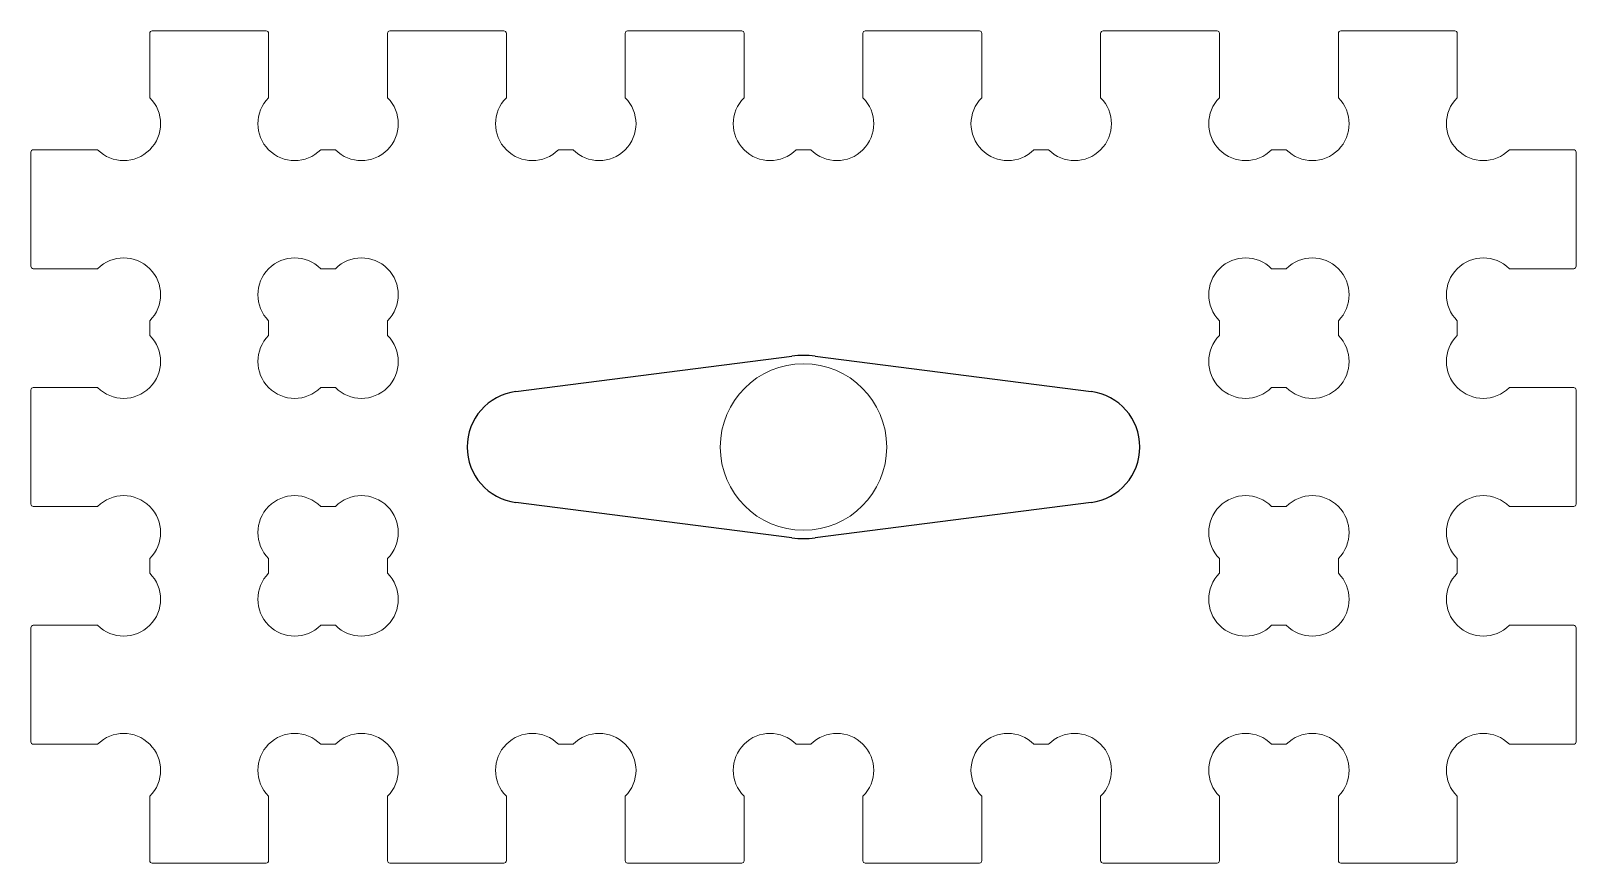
# Model space of a CAD drawing. Extents: x -32.5 to 32.5, y -17.5 to 17.5.
import ezdxf

# ---------------------------------------------------------------- set-up
doc = ezdxf.new("R2010")
doc.units = 0
doc.layers.get('0').update_dxf_attribs({"lineweight": 0})
doc.layers.add('grav2.5mm', color=3, linetype='Continuous')
doc.layers.add('holes', color=1, linetype='Continuous', lineweight=0)

msp = doc.modelspace()

# ---------------------------------------------------------------- linework, layer by layer
for p, q in [((-27.5, 14.692), (-27.5, 17.4)), ((-27.4, 17.5), (-22.6, 17.5)), ((-22.5, 17.4), (-22.5, 14.692)), ((-17.5, 14.692), (-17.5, 17.4)), ((-17.4, 17.5), (-12.6, 17.5)), ((-12.5, 17.4), (-12.5, 14.692)), ((-7.5, 14.692), (-7.5, 17.4)), ((-7.4, 17.5), (-2.6, 17.5)), ((-2.5, 17.4), (-2.5, 14.692)), ((2.5, 14.692), (2.5, 17.4)), ((2.6, 17.5), (7.4, 17.5)), ((7.5, 17.4), (7.5, 14.692)), ((12.5, 14.692), (12.5, 17.4)), ((12.6, 17.5), (17.4, 17.5)), ((17.5, 17.4), (17.5, 14.692)), ((22.5, 14.692), (22.5, 17.4)), ((22.6, 17.5), (27.4, 17.5)), ((27.5, 17.4), (27.5, 14.692)), ((-32.5, 7.6), (-32.5, 12.4)), ((-32.4, 12.5), (-29.692, 12.5)), ((-20.308, 12.5), (-19.692, 12.5)), ((-10.308, 12.5), (-9.692, 12.5)), ((-0.308, 12.5), (0.308, 12.5)), ((9.692, 12.5), (10.308, 12.5)), ((19.692, 12.5), (20.308, 12.5)), ((29.692, 12.5), (32.4, 12.5)), ((32.5, 12.4), (32.5, 7.6)), ((-29.692, 7.5), (-32.4, 7.5)), ((32.4, 7.5), (29.692, 7.5)), ((-27.5, 4.692), (-27.5, 5.308)), ((27.5, 5.308), (27.5, 4.692)), ((-32.5, -2.4), (-32.5, 2.4)), ((-32.4, 2.5), (-29.692, 2.5)), ((29.692, 2.5), (32.4, 2.5)), ((32.5, 2.4), (32.5, -2.4)), ((-29.692, -2.5), (-32.4, -2.5)), ((32.4, -2.5), (29.692, -2.5)), ((-27.5, -5.308), (-27.5, -4.692)), ((27.5, -4.692), (27.5, -5.308)), ((-32.5, -12.4), (-32.5, -7.6)), ((-32.4, -7.5), (-29.692, -7.5)), ((29.692, -7.5), (32.4, -7.5)), ((32.5, -7.6), (32.5, -12.4)), ((-29.692, -12.5), (-32.4, -12.5)), ((-19.692, -12.5), (-20.308, -12.5)), ((-9.692, -12.5), (-10.308, -12.5)), ((0.308, -12.5), (-0.308, -12.5)), ((10.308, -12.5), (9.692, -12.5)), ((20.308, -12.5), (19.692, -12.5)), ((32.4, -12.5), (29.692, -12.5)), ((-27.5, -17.4), (-27.5, -14.692)), ((-22.5, -14.692), (-22.5, -17.4)), ((-17.5, -17.4), (-17.5, -14.692)), ((-12.5, -14.692), (-12.5, -17.4)), ((-7.5, -17.4), (-7.5, -14.692)), ((-2.5, -14.692), (-2.5, -17.4)), ((2.5, -17.4), (2.5, -14.692)), ((7.5, -14.692), (7.5, -17.4)), ((12.5, -17.4), (12.5, -14.692)), ((17.5, -14.692), (17.5, -17.4)), ((22.5, -17.4), (22.5, -14.692)), ((27.5, -14.692), (27.5, -17.4)), ((-22.6, -17.5), (-27.4, -17.5)), ((-12.6, -17.5), (-17.4, -17.5)), ((-2.6, -17.5), (-7.4, -17.5)), ((7.4, -17.5), (2.6, -17.5)), ((17.4, -17.5), (12.6, -17.5)), ((27.4, -17.5), (22.6, -17.5))]:
    msp.add_line(p, q)
for centre, radius, start, end in [((-27.4, 17.4), 0.1, 90, 180), ((-22.6, 17.4), 0.1, 0, 90), ((-17.4, 17.4), 0.1, 90, 180), ((-12.6, 17.4), 0.1, 0, 90), ((-7.4, 17.4), 0.1, 90, 180), ((-2.6, 17.4), 0.1, 0, 90), ((2.6, 17.4), 0.1, 90, 180), ((7.4, 17.4), 0.1, 0, 90), ((12.6, 17.4), 0.1, 90, 180), ((17.4, 17.4), 0.1, 0, 90), ((22.6, 17.4), 0.1, 90, 180), ((27.4, 17.4), 0.1, 0, 90), ((-28.596, 13.596), 1.55, 225, 45), ((-21.404, 13.596), 1.55, 135, 315), ((-18.596, 13.596), 1.55, 225, 45), ((-11.404, 13.596), 1.55, 135, 315), ((-8.596, 13.596), 1.55, 225, 45), ((-1.404, 13.596), 1.55, 135, 315), ((1.404, 13.596), 1.55, 225, 45), ((8.596, 13.596), 1.55, 135, 315), ((11.404, 13.596), 1.55, 225, 45), ((18.596, 13.596), 1.55, 135, 315), ((21.404, 13.596), 1.55, 225, 45), ((28.596, 13.596), 1.55, 135, 315), ((-32.4, 12.4), 0.1, 90, 180), ((32.4, 12.4), 0.1, 0, 90), ((-28.596, 6.404), 1.55, 315, 135), ((28.596, 6.404), 1.55, 45, 225), ((-32.4, 7.6), 0.1, 180, 270), ((32.4, 7.6), 0.1, 270, 0), ((-28.596, 3.596), 1.55, 225, 45), ((28.596, 3.596), 1.55, 135, 315), ((-32.4, 2.4), 0.1, 90, 180), ((32.4, 2.4), 0.1, 0, 90), ((-32.4, -2.4), 0.1, 180, 270), ((-28.596, -3.596), 1.55, 315, 135), ((28.596, -3.596), 1.55, 45, 225), ((32.4, -2.4), 0.1, 270, 0), ((-28.596, -6.404), 1.55, 225, 45), ((28.596, -6.404), 1.55, 135, 315), ((-32.4, -7.6), 0.1, 90, 180), ((32.4, -7.6), 0.1, 0, 90), ((-28.596, -13.596), 1.55, 315, 135), ((-21.404, -13.596), 1.55, 45, 225), ((-18.596, -13.596), 1.55, 315, 135), ((-11.404, -13.596), 1.55, 45, 225), ((-8.596, -13.596), 1.55, 315, 135), ((-1.404, -13.596), 1.55, 45, 225), ((1.404, -13.596), 1.55, 315, 135), ((8.596, -13.596), 1.55, 45, 225), ((11.404, -13.596), 1.55, 315, 135), ((18.596, -13.596), 1.55, 45, 225), ((21.404, -13.596), 1.55, 315, 135), ((28.596, -13.596), 1.55, 45, 225), ((-32.4, -12.4), 0.1, 180, 270), ((32.4, -12.4), 0.1, 270, 0), ((-27.4, -17.4), 0.1, 180, 270), ((-22.6, -17.4), 0.1, 270, 0), ((-17.4, -17.4), 0.1, 180, 270), ((-12.6, -17.4), 0.1, 270, 0), ((-7.4, -17.4), 0.1, 180, 270), ((-2.6, -17.4), 0.1, 270, 0), ((2.6, -17.4), 0.1, 180, 270), ((7.4, -17.4), 0.1, 270, 0), ((12.6, -17.4), 0.1, 180, 270), ((17.4, -17.4), 0.1, 270, 0), ((22.6, -17.4), 0.1, 180, 270), ((27.4, -17.4), 0.1, 270, 0)]:
    msp.add_arc(centre, radius, start, end)
at = {"layer": 'grav2.5mm'}
for p, q in [((-12.099, 2.331), (-0.489, 3.819)), ((0.489, 3.819), (12.099, 2.331)), ((-0.489, -3.819), (-12.099, -2.331)), ((12.099, -2.331), (0.489, -3.819))]:
    msp.add_line(p, q, dxfattribs=at)
for centre, radius, start, end in [((0, 0), 3.85, 82.69688, 97.30312), ((-11.8, 0), 2.35, 97.30312, 262.69688), ((11.8, 0), 2.35, 277.30312, 82.69688), ((0, 0), 3.85, 262.69688, 277.30312)]:
    msp.add_arc(centre, radius, start, end, dxfattribs=at)
at = {"layer": 'holes'}
for p, q in [((-19.692, 7.5), (-20.308, 7.5)), ((20.308, 7.5), (19.692, 7.5)), ((-22.5, 5.308), (-22.5, 4.692)), ((-17.5, 4.692), (-17.5, 5.308)), ((17.5, 5.308), (17.5, 4.692)), ((22.5, 4.692), (22.5, 5.308)), ((-20.308, 2.5), (-19.692, 2.5)), ((19.692, 2.5), (20.308, 2.5)), ((-19.692, -2.5), (-20.308, -2.5)), ((20.308, -2.5), (19.692, -2.5)), ((-22.5, -4.692), (-22.5, -5.308)), ((-17.5, -5.308), (-17.5, -4.692)), ((17.5, -4.692), (17.5, -5.308)), ((22.5, -5.308), (22.5, -4.692)), ((-20.308, -7.5), (-19.692, -7.5)), ((19.692, -7.5), (20.308, -7.5))]:
    msp.add_line(p, q, dxfattribs=at)
msp.add_circle((0, 0), 3.5, dxfattribs=at)
for centre, start, end in [((-21.404, 6.404), 45, 225), ((-18.596, 6.404), 315, 135), ((18.596, 6.404), 45, 225), ((21.404, 6.404), 315, 135), ((-21.404, 3.596), 135, 315), ((-18.596, 3.596), 225, 45), ((18.596, 3.596), 135, 315), ((21.404, 3.596), 225, 45), ((-21.404, -3.596), 45, 225), ((-18.596, -3.596), 315, 135), ((18.596, -3.596), 45, 225), ((21.404, -3.596), 315, 135), ((-21.404, -6.404), 135, 315), ((-18.596, -6.404), 225, 45), ((18.596, -6.404), 135, 315), ((21.404, -6.404), 225, 45)]:
    msp.add_arc(centre, 1.55, start, end, dxfattribs=at)

doc.saveas('drawing.dxf')
